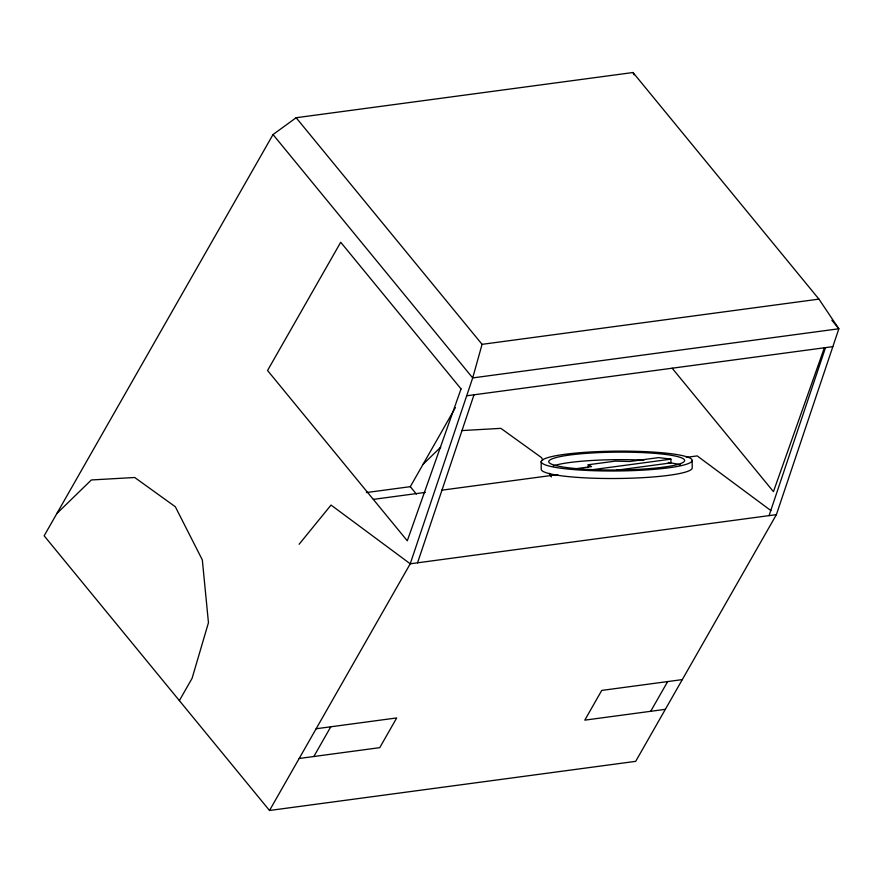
<?xml version="1.0" encoding="UTF-8"?>
<svg xmlns="http://www.w3.org/2000/svg" width="883" height="883" viewBox="0 0 883 883"><rect width="100%" height="100%" fill="white"/><g stroke="black" fill="none" stroke-linecap="round" stroke-linejoin="round"><path stroke-width="1.32" d="M296.147 117.726L482.074 344.337L472.692 377.913L410.231 563.796L269.514 810.484L44.15 535.804L273.024 134.547L296.147 117.726L633.012 72.516L818.938 299.127L838.85 328.774L776.389 514.646L635.683 761.345L269.514 810.484M417.56 562.813L474.005 394.8M769.071 515.628L825.517 347.626M824.457 347.56L773.442 491.654L672.14 368.189M179.37 700.616L192.086 678.321L208.454 622.703L202.328 559.899L175.331 506.754L134.713 477.493L91.357 479.966L56.865 513.509M366.368 492.559L410.308 486.665L455.396 407.604M313.829 756.51L330.783 726.786M650.705 711.301L667.658 681.577M299.116 544.259L331.037 505.054L410.231 563.796L776.389 514.646M423.023 464.37L440.76 447.118M482.074 344.337L818.938 299.127M466.688 395.783L832.846 346.644M588.255 467.25L588.233 464.756L615.44 461.103L629.623 461.5L658.707 457.593L670.914 459.16L670.937 462.902L616.709 470.186M575.683 468.741L591.544 466.61L588.233 464.756M588.21 470.264L670.914 459.16M373.388 499.37L425.308 492.394M441.699 490.197L557.835 474.613M686.268 457.372L697.195 455.904L770.892 510.573M316.136 728.751L396.699 717.945L379.745 747.658L299.182 758.475M682.305 679.612L601.742 690.418L584.789 720.142L665.352 709.336M461.577 430.595L500.882 428.354L541.5 457.604L542.725 460.021M668.31 462.46L676.201 463.807A67.969 8.929 -0.5 0 1 680.616 465.043M831.874 320.264L838.85 328.774L472.692 377.913L273.024 134.547M410.308 486.665L416.423 494.116M549.469 473.31L551.312 476.93M633.012 72.516L634.137 74.856M692.151 460.694A75.519 9.923 -0.5 0 1 577.659 469.888A75.519 9.923 -0.5 0 1 580.153 452.703A75.519 9.923 -0.5 0 1 692.151 460.694L692.217 468.189A75.519 9.923 -0.5 0 1 615.274 478.509A75.519 9.923 -0.5 0 1 541.213 468.983L541.158 461.489M553.299 465.86A67.969 8.929 -0.5 0 1 643.906 460.186M461.047 388.917L407.284 540.804L267.549 370.496L340.706 242.24L461.047 388.917M581.566 469.016A67.969 8.929 -0.5 0 0 684.601 460.738A67.969 8.929 -0.5 0 0 583.795 453.542A67.969 8.929 -0.5 0 0 581.566 469.016"/></g></svg>
